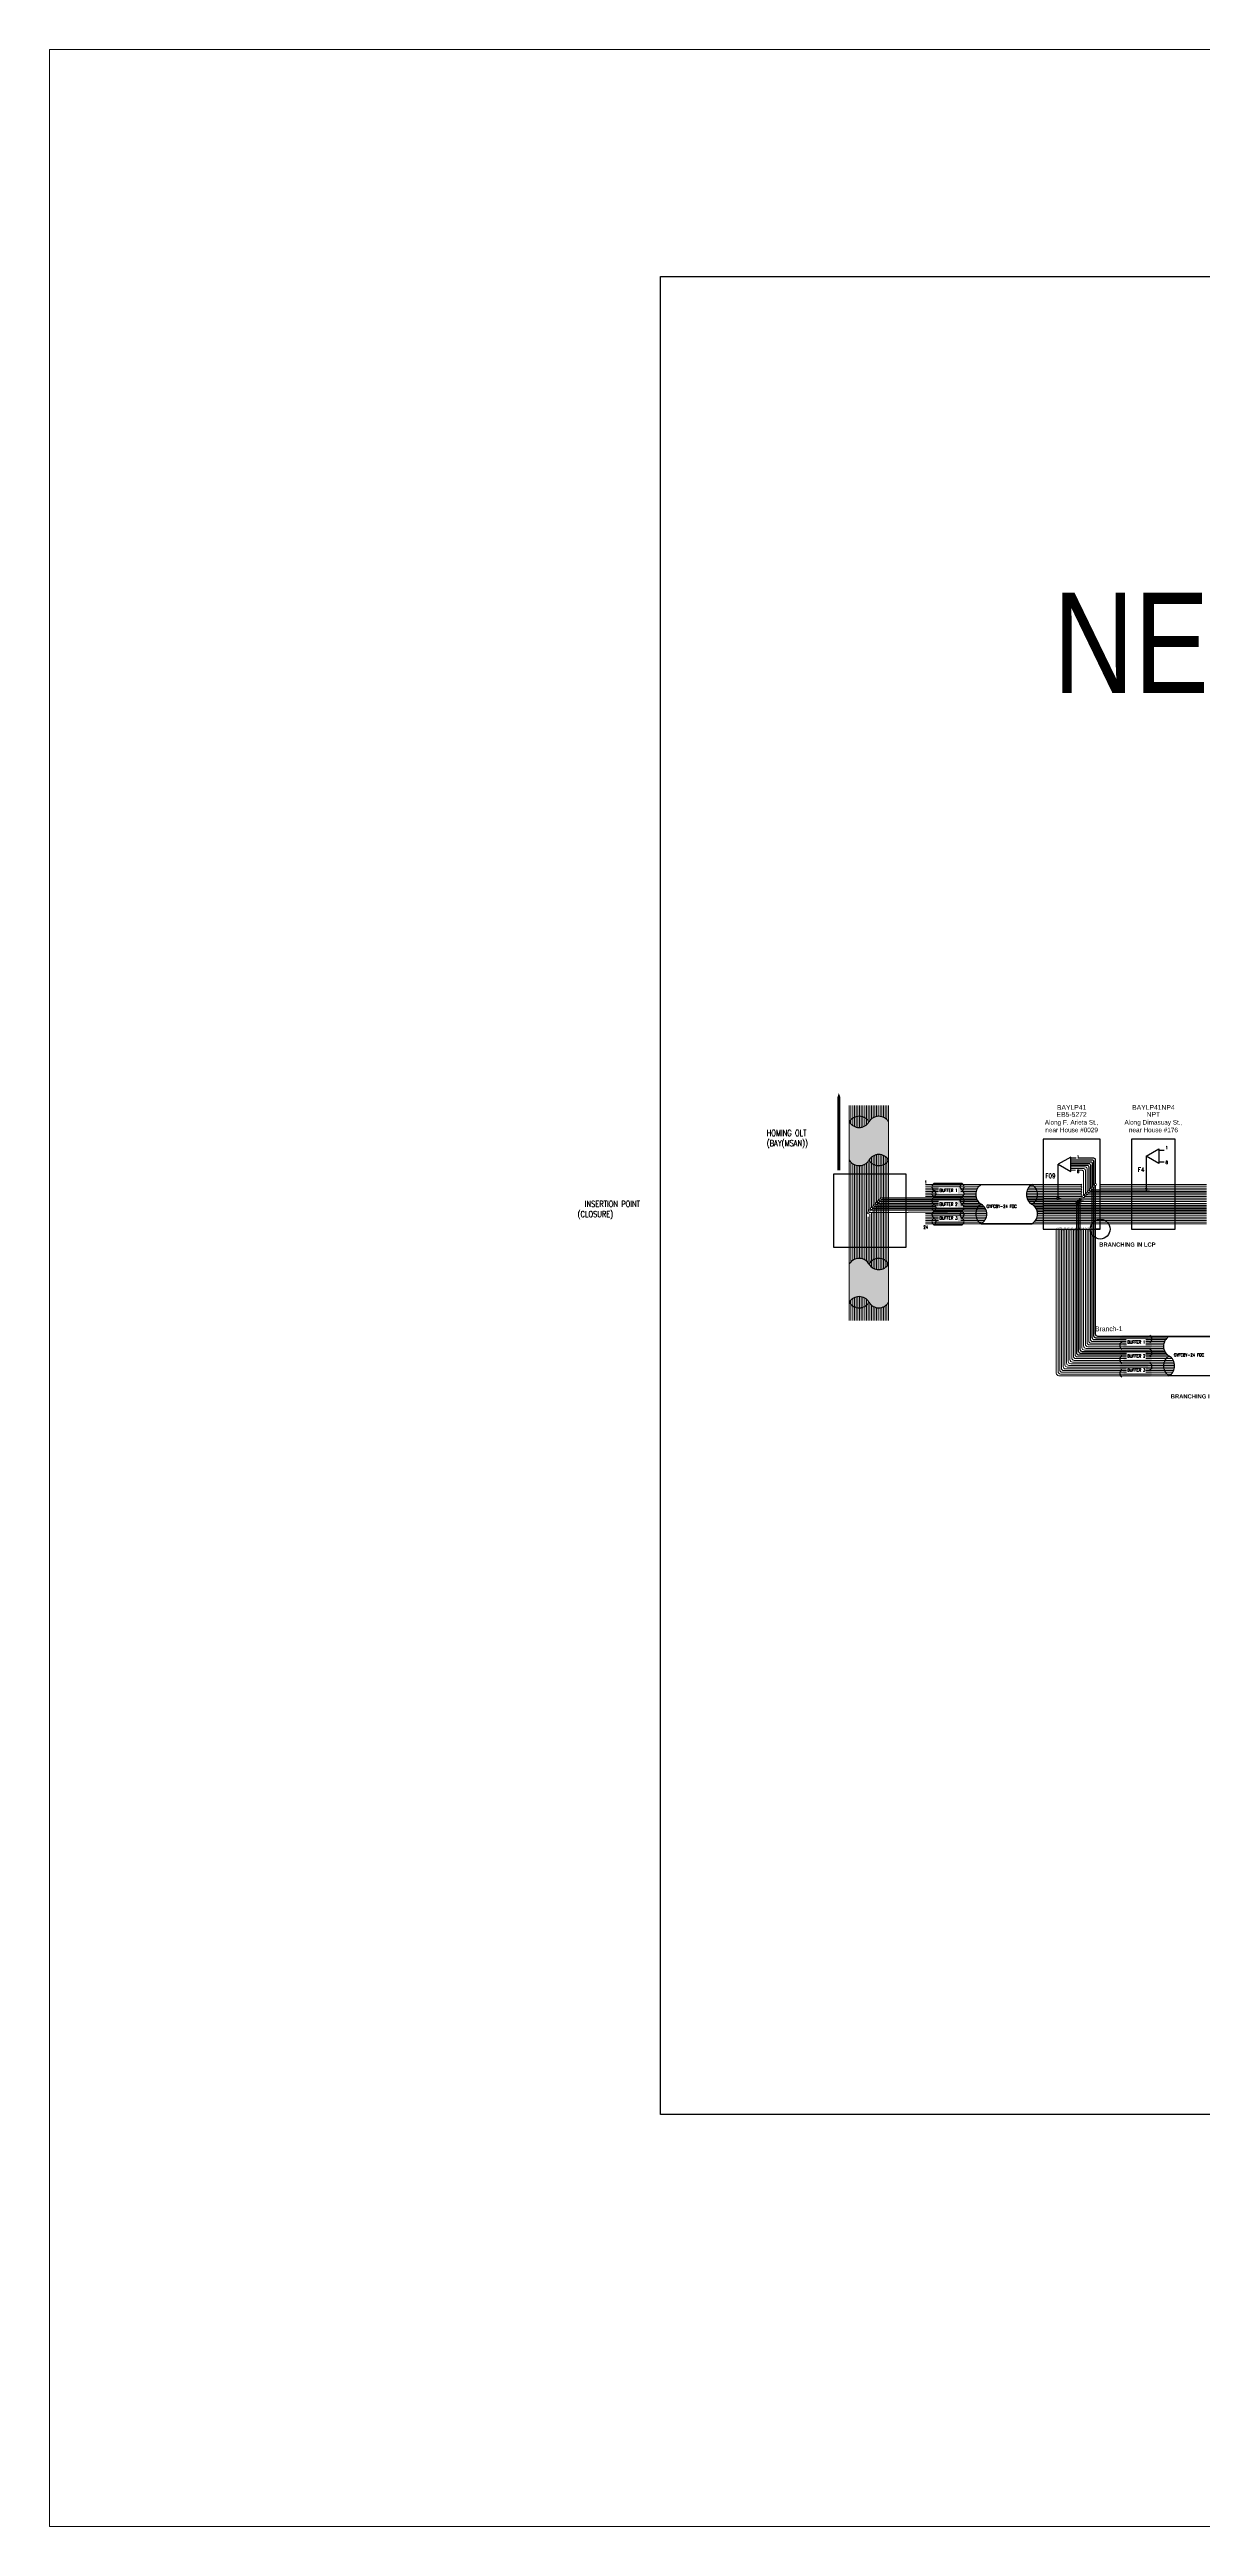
# Model space of a CAD drawing. Extents: x -663610 to -207124, y 70878 to 297551.
# Drawn here: x -249897.9 to -249719.4, y 75080.8 to 75464 of the extents above; entities that cross this region are included whole.
import ezdxf
from ezdxf.enums import TextEntityAlignment as Align

# ---------------------------------------------------------------- set-up
doc = ezdxf.new("R2010")
doc.units = 0
doc.header["$LTSCALE"] = 0.3
doc.layers.get('0').update_dxf_attribs({"linetype": 'CONTINUOUS'})
for name, color, linetype in [('BASEMAP', 7, 'CONTINUOUS'), ('Fiber Distribution', 7, 'CONTINUOUS'), ('Layer-assistant', 1, 'CONTINUOUS'), ('LCP-F.core used', 1, 'CONTINUOUS'), ('Main or Branch', 7, 'CONTINUOUS'), ('NAP-F.core used', 1, 'CONTINUOUS'), ('Network.conf-1', 50, 'CONTINUOUS'), ('Network.conf-2', 20, 'CONTINUOUS'), ('Per page (Grounding)', 7, 'CONTINUOUS'), ('Print', 7, 'CONTINUOUS')]:
    doc.layers.add(name, color=color, linetype=linetype)
doc.layers.add('HATCH_SHADE', color=7, linetype='CONTINUOUS', plot=False)
doc.styles.add('Mark', font='arial.ttf', dxfattribs={"width": 0.8, "height": 2.5})
doc.styles.add('ROMANS', font='ROMANS.SHX', dxfattribs={"width": 0.8, "height": 2})
doc.styles.add('WMF-Arial Unicode MS0', font='')
doc.styles.add('仿宋', font='', dxfattribs={"width": 0.9})
doc.styles.get('WMF-Arial Unicode MS0').set_extended_font_data('Arial Unicode MS', bold=True)
doc.styles.get('仿宋').set_extended_font_data('FangSong_GB2312')

msp = doc.modelspace()

# ---------------------------------------------------------------- hatches: boundary and pattern name
h = msp.add_hatch(color=256)
h.dxf.hatch_style = 1
h.set_gradient(color1=(0, 0, 255), rotation=90, one_color=1, tint=1, name='INVCYLINDER')
h.paths.add_polyline_path([(-249756.63, 75287.52, -0.563896), (-249756.63, 75288.56), (-249761.01, 75288.56, 0.563896), (-249761.01, 75287.52, -0.567332), (-249761.02, 75286.47), (-249756.63, 75286.47, 0.56214)])
h.paths.add_polyline_path([(-249757.28, 75287.02), (-249760.26, 75287.02), (-249760.26, 75287.94), (-249757.28, 75287.94)], flags=16)
h.paths.add_polyline_path([(-249760.25, 75287.17), (-249757.37, 75287.17), (-249757.37, 75287.88), (-249760.25, 75287.88)], flags=8)
h = msp.add_hatch(color=256)
h.dxf.hatch_style = 1
h.set_gradient(color1=(255, 127, 0), rotation=90, one_color=1, tint=1, name='INVCYLINDER')
h.paths.add_polyline_path([(-249756.63, 75285.37, -0.563896), (-249756.63, 75286.41), (-249761.01, 75286.41, 0.563896), (-249761.01, 75285.37, -0.567332), (-249761.02, 75284.32), (-249756.63, 75284.32, 0.56214)])
h.paths.add_polyline_path([(-249757.28, 75284.87), (-249760.26, 75284.87), (-249760.26, 75285.79), (-249757.28, 75285.79)], flags=16)
h.paths.add_polyline_path([(-249760.25, 75285.02), (-249757.37, 75285.02), (-249757.37, 75285.73), (-249760.25, 75285.73)], flags=8)
h = msp.add_hatch(color=256)
h.dxf.hatch_style = 1
h.set_gradient(color1=(0, 255, 0), rotation=90, one_color=1, tint=1, name='INVCYLINDER')
h.paths.add_polyline_path([(-249756.63, 75283.22, -0.563896), (-249756.63, 75284.26), (-249761.01, 75284.26, 0.563896), (-249761.01, 75283.22, -0.567332), (-249761.02, 75282.17), (-249756.63, 75282.17, 0.56214)])
h.paths.add_polyline_path([(-249757.28, 75282.72), (-249760.26, 75282.72), (-249760.26, 75283.64), (-249757.28, 75283.64)], flags=16)
h.paths.add_polyline_path([(-249760.25, 75282.87), (-249757.37, 75282.87), (-249757.37, 75283.58), (-249760.25, 75283.58)], flags=8)
h = msp.add_hatch(color=256)
h.dxf.hatch_style = 1
h.set_gradient(color1=(0, 0, 255), rotation=90, one_color=1, tint=1, name='INVCYLINDER')
h.paths.add_polyline_path([(-249727.56, 75264.02, -0.563896), (-249727.56, 75265.06), (-249731.94, 75265.06, 0.563896), (-249731.94, 75264.02, -0.567332), (-249731.94, 75262.97), (-249727.56, 75262.97, 0.56214)])
h.paths.add_polyline_path([(-249728.21, 75263.52), (-249731.18, 75263.52), (-249731.18, 75264.44), (-249728.21, 75264.44)], flags=16)
h.paths.add_polyline_path([(-249731.18, 75263.67), (-249728.3, 75263.67), (-249728.3, 75264.38), (-249731.18, 75264.38)], flags=8)
h = msp.add_hatch(color=256)
h.dxf.hatch_style = 1
h.set_gradient(color1=(255, 127, 0), rotation=90, one_color=1, tint=1, name='INVCYLINDER')
h.paths.add_polyline_path([(-249727.56, 75261.87, -0.563896), (-249727.56, 75262.91), (-249731.94, 75262.91, 0.563896), (-249731.94, 75261.87, -0.567332), (-249731.94, 75260.82), (-249727.56, 75260.82, 0.56214)])
h.paths.add_polyline_path([(-249728.21, 75261.37), (-249731.18, 75261.37), (-249731.18, 75262.29), (-249728.21, 75262.29)], flags=16)
h.paths.add_polyline_path([(-249731.18, 75261.52), (-249728.3, 75261.52), (-249728.3, 75262.23), (-249731.18, 75262.23)], flags=8)
h = msp.add_hatch(color=256)
h.dxf.hatch_style = 1
h.set_gradient(color1=(0, 255, 0), rotation=90, one_color=1, tint=1, name='INVCYLINDER')
h.paths.add_polyline_path([(-249727.56, 75259.72, -0.563896), (-249727.56, 75260.76), (-249731.94, 75260.76, 0.563896), (-249731.94, 75259.72, -0.567332), (-249731.94, 75258.67), (-249727.56, 75258.67, 0.56214)])
h.paths.add_polyline_path([(-249728.21, 75259.22), (-249731.18, 75259.22), (-249731.18, 75260.14), (-249728.21, 75260.14)], flags=16)
h.paths.add_polyline_path([(-249731.18, 75259.37), (-249728.3, 75259.37), (-249728.3, 75260.08), (-249731.18, 75260.08)], flags=8)
at = {"layer": 'HATCH_SHADE'}
h = msp.add_hatch(color=256, dxfattribs=at)
h.dxf.hatch_style = 1
h.set_gradient(color1=(0, 0, 255), color2=(255, 255, 0), tint=1, name='CYLINDER')
h.paths.add_polyline_path([(-249768.01, 75292.19), (-249768.01, 75298.11, 0.563896), (-249771.05, 75298.11, -0.563896), (-249774.09, 75298.11), (-249774.09, 75292.19, 0.563896), (-249771.05, 75292.19, -0.563896)])
h = msp.add_hatch(color=256, dxfattribs=at)
h.dxf.hatch_style = 1
h.set_gradient(color1=(0, 0, 255), color2=(255, 255, 0), tint=1, name='CYLINDER')
h.paths.add_polyline_path([(-249771.05, 75276.11, 0.563896), (-249774.09, 75276.11), (-249774.09, 75270.2, -0.563896), (-249771.05, 75270.2, 0.563896), (-249768.01, 75270.2), (-249768.01, 75276.11, -0.563896)])

# ---------------------------------------------------------------- linework, layer by layer
at = {"color": 3, "ltscale": 2}
msp.add_line((-249735.26, 75281.51), (-249735.98, 75281.51), dxfattribs=at)
at = {"lineweight": 5}
for points in [[(-249774.09, 75298.11), (-249774.09, 75300.62)], [(-249774.09, 75298.11), (-249774.09, 75292.19)], [(-249773.83, 75297.77), (-249773.83, 75300.62)], [(-249773.56, 75297.55), (-249773.56, 75300.62)], [(-249773.3, 75297.4), (-249773.3, 75300.62)], [(-249773.03, 75297.31), (-249773.03, 75300.62)], [(-249772.77, 75297.26), (-249772.77, 75300.62)], [(-249772.51, 75300.62), (-249772.51, 75297.25)], [(-249772.24, 75297.28), (-249772.24, 75300.62)], [(-249771.98, 75300.62), (-249771.98, 75297.35)], [(-249771.71, 75297.47), (-249771.71, 75300.62)], [(-249771.45, 75300.62), (-249771.45, 75297.65)], [(-249771.18, 75297.92), (-249771.18, 75300.62)], [(-249770.92, 75300.62), (-249770.92, 75298.29)], [(-249770.66, 75298.56), (-249770.66, 75300.62)], [(-249770.39, 75300.62), (-249770.39, 75298.74)], [(-249770.13, 75298.86), (-249770.13, 75300.62)], [(-249769.86, 75300.62), (-249769.86, 75298.93)], [(-249769.6, 75298.96), (-249769.6, 75300.62)], [(-249769.34, 75300.62), (-249769.34, 75298.95)], [(-249769.07, 75298.9), (-249769.07, 75300.62)], [(-249768.81, 75300.62), (-249768.81, 75298.81)], [(-249768.54, 75298.66), (-249768.54, 75300.62)], [(-249768.28, 75300.62), (-249768.28, 75298.44)], [(-249768.01, 75298.11), (-249768.01, 75300.62)], [(-249768.01, 75298.11), (-249768.01, 75292.19)], [(-249774.09, 75292.19), (-249774.09, 75276.11)], [(-249773.83, 75291.85), (-249773.83, 75276.45)], [(-249773.56, 75291.63), (-249773.56, 75276.67)], [(-249773.3, 75291.49), (-249773.3, 75276.82)], [(-249773.03, 75291.39), (-249773.03, 75276.91)], [(-249772.77, 75291.34), (-249772.77, 75276.96)], [(-249772.51, 75291.33), (-249772.51, 75276.96)], [(-249772.24, 75291.36), (-249772.24, 75276.94)], [(-249771.98, 75291.43), (-249771.98, 75276.87)], [(-249771.71, 75291.55), (-249771.71, 75276.75)], [(-249771.45, 75291.73), (-249771.45, 75276.57)], [(-249771.18, 75292), (-249771.18, 75284.2)], [(-249770.92, 75292.38), (-249770.92, 75284.59)], [(-249770.66, 75292.64), (-249770.66, 75284.86)], [(-249770.39, 75292.82), (-249770.39, 75285.12)], [(-249770.13, 75292.94), (-249770.13, 75285.39)], [(-249769.86, 75293.01), (-249769.86, 75285.65)], [(-249769.6, 75293.04), (-249769.6, 75285.92)], [(-249769.34, 75293.03), (-249769.34, 75286.18)], [(-249769.07, 75286.44), (-249769.07, 75292.98)], [(-249768.81, 75292.89), (-249768.81, 75275.41)], [(-249768.54, 75292.74), (-249768.54, 75275.56)], [(-249768.28, 75292.52), (-249768.28, 75275.78)], [(-249768.01, 75292.19), (-249768.01, 75276.11)], [(-249771.18, 75283.42), (-249771.18, 75276.3)], [(-249770.92, 75283.81), (-249770.92, 75275.92)], [(-249770.66, 75284.08), (-249770.66, 75275.66)], [(-249770.39, 75284.34), (-249770.39, 75275.48)], [(-249770.13, 75284.61), (-249770.13, 75275.36)], [(-249769.86, 75284.87), (-249769.86, 75275.29)], [(-249769.6, 75285.13), (-249769.6, 75275.26)], [(-249769.34, 75285.4), (-249769.34, 75275.26)], [(-249769.07, 75275.32), (-249769.07, 75285.66)], [(-249774.09, 75276.11), (-249774.09, 75270.2)], [(-249768.01, 75276.11), (-249768.01, 75270.2)], [(-249773.83, 75270.53), (-249773.83, 75267.37)], [(-249773.56, 75270.75), (-249773.56, 75267.37)], [(-249773.3, 75270.9), (-249773.3, 75267.37)], [(-249773.03, 75270.99), (-249773.03, 75267.37)], [(-249772.77, 75271.04), (-249772.77, 75267.37)], [(-249772.51, 75271.05), (-249772.51, 75267.37)], [(-249772.24, 75271.02), (-249772.24, 75267.37)], [(-249771.98, 75270.95), (-249771.98, 75267.37)], [(-249771.71, 75270.83), (-249771.71, 75267.37)], [(-249771.45, 75270.65), (-249771.45, 75267.37)], [(-249774.09, 75270.2), (-249774.09, 75267.37)], [(-249771.18, 75270.38), (-249771.18, 75267.37)], [(-249770.92, 75270.01), (-249770.92, 75267.37)], [(-249770.66, 75269.74), (-249770.66, 75267.37)], [(-249770.39, 75269.56), (-249770.39, 75267.37)], [(-249770.13, 75269.44), (-249770.13, 75267.37)], [(-249769.86, 75269.37), (-249769.86, 75267.37)], [(-249769.6, 75269.34), (-249769.6, 75267.37)], [(-249769.34, 75269.34), (-249769.34, 75267.37)], [(-249769.07, 75269.4), (-249769.07, 75267.37)], [(-249768.81, 75269.49), (-249768.81, 75267.37)], [(-249768.54, 75269.64), (-249768.54, 75267.37)], [(-249768.28, 75269.86), (-249768.28, 75267.37)], [(-249768.01, 75270.2), (-249768.01, 75267.37)]]:
    msp.add_lwpolyline(points, dxfattribs=at)
msp.add_lwpolyline([(-249741.79, 75291.54), (-249739.83, 75290.41), (-249739.83, 75292.67)], close=True)
for points in [[(-249761.01, 75286.47), (-249756.63, 75286.47, 0.56214), (-249756.63, 75287.52, -0.563896), (-249756.63, 75288.56), (-249761.01, 75288.56, 0.563896), (-249761.01, 75287.52, -0.563896), (-249761.01, 75286.47, -19020573719.675411)], [(-249761.01, 75284.32), (-249756.63, 75284.32, 0.56214), (-249756.63, 75285.37, -0.563896), (-249756.63, 75286.41), (-249761.01, 75286.41, 0.563896), (-249761.01, 75285.37, -0.563896), (-249761.01, 75284.32, -19020573719.675411)], [(-249761.01, 75282.17), (-249756.63, 75282.17, 0.56214), (-249756.63, 75283.22, -0.563896), (-249756.63, 75284.26), (-249761.01, 75284.26, 0.563896), (-249761.01, 75283.22, -0.563896), (-249761.01, 75282.17, -19020573719.675411)]]:
    msp.add_lwpolyline(points, format="xyb")
at = {"lineweight": 9}
for centre in [(-249769.6, 75285.76), (-249769.34, 75286.03), (-249769.07, 75286.29), (-249771.18, 75284.04), (-249770.92, 75284.44), (-249770.66, 75284.7), (-249770.39, 75284.97), (-249770.13, 75285.23), (-249769.86, 75285.5)]:
    msp.add_circle(centre, 0.154, dxfattribs=at)
for centre, start, end in [((-249760.69, 75286.99), 121.163, 238.837), ((-249756.95, 75288.04), 301.163, 58.837), ((-249756.95, 75285.89), 301.163, 58.837), ((-249760.69, 75284.84), 121.163, 238.837), ((-249760.69, 75282.69), 121.163, 238.837), ((-249756.95, 75283.74), 301.163, 58.837), ((-249731.62, 75263.49), 121.163, 238.837), ((-249727.87, 75264.54), 301.163, 58.837), ((-249727.87, 75262.39), 301.163, 58.837), ((-249731.62, 75261.34), 121.163, 238.837), ((-249731.62, 75259.19), 121.163, 238.837), ((-249727.87, 75260.24), 301.163, 58.837)]:
    msp.add_arc(centre, 0.611, start, end)
at = {"layer": 'BASEMAP', "color": 152, "lineweight": 0, "ltscale": 2, "true_color": 0x2776bb}
msp.add_lwpolyline([(-249897.88, 75464.04), (-249269.7, 75464.04), (-249269.7, 75080.75), (-249897.88, 75080.75)], close=True, dxfattribs=at)
at = {"layer": 'BASEMAP', "color": 3, "lineweight": 40, "ltscale": 2}
msp.add_lwpolyline([(-249772.77, 75297.26), (-249772.77, 75297.26)], dxfattribs=at)
at = {"layer": 'Fiber Distribution', "ltscale": 0.3}
for p, q in [((-249741.79, 75286.44), (-249741.79, 75291.54)), ((-249728.16, 75292.78), (-249728.15, 75287.76)), ((-249744.1, 75286.29), (-249741.94, 75286.29)), ((-249744.1, 75286.02), (-249738.51, 75286.02)), ((-249744.1, 75285.76), (-249738.77, 75285.76)), ((-249744.1, 75285.5), (-249739.04, 75285.5))]:
    msp.add_line(p, q, dxfattribs=at)
at = {"layer": 'Fiber Distribution', "color": 251, "lineweight": 5}
for p, q in [((-249744.1, 75288.4), (-249738.17, 75288.4)), ((-249744.1, 75288.14), (-249738.17, 75288.14)), ((-249744.1, 75287.87), (-249738.17, 75287.87)), ((-249744.1, 75287.61), (-249738.17, 75287.61)), ((-249744.1, 75287.35), (-249738.18, 75287.35)), ((-249744.1, 75287.08), (-249738.17, 75287.08)), ((-249744.1, 75286.82), (-249738.17, 75286.82)), ((-249744.1, 75286.55), (-249738.17, 75286.55)), ((-249741.28, 75286.29), (-249730.4, 75286.29)), ((-249737.85, 75286.02), (-249730.4, 75286.02)), ((-249737.67, 75286.55), (-249730.4, 75286.55)), ((-249737.41, 75286.82), (-249730.4, 75286.82)), ((-249737.14, 75287.08), (-249730.4, 75287.08)), ((-249735.26, 75288.4), (-249730.4, 75288.4)), ((-249735.26, 75288.14), (-249730.4, 75288.14)), ((-249735.26, 75287.87), (-249730.4, 75287.87)), ((-249730.4, 75288.4), (-249718.79, 75288.4)), ((-249730.4, 75288.14), (-249718.79, 75288.14)), ((-249730.4, 75287.87), (-249718.79, 75287.87)), ((-249730.4, 75287.08), (-249718.79, 75287.08)), ((-249730.4, 75286.82), (-249718.79, 75286.82)), ((-249730.4, 75286.55), (-249718.79, 75286.55)), ((-249730.4, 75286.29), (-249718.79, 75286.29)), ((-249730.4, 75286.02), (-249718.79, 75286.02)), ((-249727.65, 75287.61), (-249718.79, 75287.61)), ((-249744.1, 75283.91), (-249730.4, 75283.91)), ((-249744.1, 75283.65), (-249730.4, 75283.65)), ((-249744.1, 75283.38), (-249730.4, 75283.38)), ((-249744.1, 75283.12), (-249730.4, 75283.12)), ((-249744.1, 75282.85), (-249730.4, 75282.85)), ((-249744.1, 75282.59), (-249730.4, 75282.59)), ((-249744.1, 75282.33), (-249730.4, 75282.33)), ((-249738.38, 75285.5), (-249730.4, 75285.5)), ((-249738.11, 75285.76), (-249730.4, 75285.76)), ((-249730.4, 75285.76), (-249718.79, 75285.76)), ((-249730.4, 75285.5), (-249718.79, 75285.5)), ((-249730.4, 75283.91), (-249718.79, 75283.91)), ((-249730.4, 75283.65), (-249718.79, 75283.65)), ((-249730.4, 75283.38), (-249718.79, 75283.38)), ((-249730.4, 75283.12), (-249718.79, 75283.12)), ((-249730.4, 75282.85), (-249718.79, 75282.85)), ((-249730.4, 75282.59), (-249718.79, 75282.59)), ((-249730.4, 75282.33), (-249718.79, 75282.33))]:
    msp.add_line(p, q, dxfattribs=at)
at = {"layer": 'Fiber Distribution'}
for p, q in [((-249736.88, 75287.35), (-249730.4, 75287.35)), ((-249736.61, 75287.61), (-249730.4, 75287.61)), ((-249730.4, 75287.61), (-249728.31, 75287.61)), ((-249730.4, 75287.35), (-249718.79, 75287.35)), ((-249744.1, 75285.23), (-249730.4, 75285.23)), ((-249744.1, 75284.97), (-249730.4, 75284.97)), ((-249744.1, 75284.7), (-249730.4, 75284.7)), ((-249744.1, 75284.44), (-249730.4, 75284.44)), ((-249744.1, 75284.18), (-249730.4, 75284.18)), ((-249730.4, 75285.23), (-249718.79, 75285.23)), ((-249730.4, 75284.97), (-249718.79, 75284.97)), ((-249730.4, 75284.7), (-249718.79, 75284.7)), ((-249730.4, 75284.44), (-249718.79, 75284.44)), ((-249730.4, 75284.18), (-249718.79, 75284.18))]:
    msp.add_line(p, q, dxfattribs=at)
msp.add_lwpolyline([(-249738.98, 75292.47), (-249739.83, 75292.47)], dxfattribs=at)
for points in [[(-249736.24, 75288.29), (-249736.24, 75291.95, 0.414214), (-249736.49, 75292.2), (-249739.83, 75292.2)], [(-249739.83, 75291.94), (-249736.75, 75291.94, -0.414214), (-249736.5, 75291.69), (-249736.5, 75288.03)], [(-249739.83, 75291.67), (-249737.02, 75291.67, -0.414214), (-249736.77, 75291.42), (-249736.77, 75287.76)], [(-249739.83, 75291.41), (-249737.28, 75291.41, -0.414214), (-249737.03, 75291.16), (-249737.03, 75287.5)], [(-249735.98, 75288.56), (-249735.98, 75292.22, 0.414214), (-249736.23, 75292.47), (-249738.55, 75292.47)], [(-249715.04, 75264.9), (-249735.6, 75264.9, -0.414214), (-249735.98, 75265.28), (-249735.98, 75288.25)]]:
    msp.add_lwpolyline(points, format="xyb", dxfattribs=at)
at = {"layer": 'Fiber Distribution', "color": 251, "lineweight": 5}
for points in [[(-249739.83, 75291.14), (-249737.55, 75291.14, -0.414214), (-249737.3, 75290.89), (-249737.3, 75287.24)], [(-249739.83, 75290.88), (-249737.81, 75290.88, -0.414214), (-249737.56, 75290.63), (-249737.56, 75286.97)], [(-249738.46, 75290.62), (-249738.07, 75290.62, -0.414214), (-249737.82, 75290.37), (-249737.82, 75286.71)], [(-249715.04, 75258.83), (-249741.68, 75258.83, -0.414214), (-249742.05, 75259.2), (-249742.05, 75281.51)], [(-249724.26, 75259.09), (-249741.41, 75259.09, -0.414214), (-249741.79, 75259.47), (-249741.79, 75281.51)], [(-249731.19, 75259.35), (-249741.15, 75259.35, -0.414214), (-249741.52, 75259.73), (-249741.52, 75281.51)], [(-249731.19, 75259.62), (-249740.88, 75259.62, -0.414214), (-249741.26, 75259.99), (-249741.26, 75281.51)], [(-249731.19, 75259.88), (-249740.62, 75259.88, -0.414214), (-249740.99, 75260.26), (-249740.99, 75281.51)], [(-249723.76, 75260.15), (-249740.35, 75260.15, -0.414214), (-249740.73, 75260.52), (-249740.73, 75281.51)], [(-249723.75, 75260.41), (-249740.09, 75260.41, -0.414214), (-249740.47, 75260.79), (-249740.47, 75281.51)], [(-249723.78, 75260.68), (-249739.83, 75260.68, -0.414214), (-249740.2, 75261.05), (-249740.2, 75281.51)], [(-249723.85, 75260.94), (-249739.56, 75260.94, -0.414214), (-249739.94, 75261.31), (-249739.94, 75281.51)], [(-249723.97, 75261.2), (-249739.3, 75261.2, -0.414214), (-249739.67, 75261.58), (-249739.67, 75281.51)], [(-249731.19, 75261.47), (-249739.03, 75261.47, -0.414214), (-249739.41, 75261.84), (-249739.41, 75281.51)], [(-249731.19, 75261.73), (-249738.77, 75261.73, -0.414214), (-249739.14, 75262.11), (-249739.14, 75281.51)], [(-249725.36, 75262.79), (-249737.71, 75262.79, -0.414214), (-249738.09, 75263.16), (-249738.09, 75281.51)], [(-249725.43, 75263.05), (-249737.45, 75263.05, -0.414214), (-249737.82, 75263.43), (-249737.82, 75281.51)], [(-249725.46, 75263.32), (-249737.18, 75263.32, -0.414214), (-249737.56, 75263.69), (-249737.56, 75281.51)], [(-249731.19, 75263.58), (-249736.92, 75263.58, -0.414214), (-249737.3, 75263.96), (-249737.3, 75281.51)], [(-249731.22, 75263.85), (-249736.66, 75263.85, -0.414214), (-249737.03, 75264.22), (-249737.03, 75281.51)], [(-249731.22, 75264.11), (-249736.39, 75264.11, -0.414214), (-249736.77, 75264.48), (-249736.77, 75281.51)]]:
    msp.add_lwpolyline(points, format="xyb", dxfattribs=at)
for points in [[(-249739.83, 75290.62), (-249739.08, 75290.62)], [(-249744.1, 75288.4), (-249762.3, 75288.4)], [(-249754.01, 75288.14), (-249762.3, 75288.14)], [(-249760.29, 75287.87), (-249762.3, 75287.87)], [(-249760.29, 75287.61), (-249762.3, 75287.61)], [(-249760.29, 75287.35), (-249762.3, 75287.35)], [(-249760.72, 75287.08), (-249762.3, 75287.08)], [(-249754.53, 75286.82), (-249762.3, 75286.82)], [(-249754.5, 75286.55), (-249762.3, 75286.55)], [(-249754.23, 75287.87), (-249756.9, 75287.87)], [(-249754.37, 75287.61), (-249756.85, 75287.61)], [(-249754.47, 75287.35), (-249756.85, 75287.35)], [(-249754.52, 75287.08), (-249756.34, 75287.08)], [(-249744.12, 75286.82), (-249746.68, 75286.82)], [(-249744.12, 75287.08), (-249746.67, 75287.08)], [(-249744.12, 75286.55), (-249746.65, 75286.55)], [(-249744.12, 75287.35), (-249746.62, 75287.35)], [(-249744.12, 75287.61), (-249746.53, 75287.61)], [(-249744.12, 75287.87), (-249746.38, 75287.87)], [(-249744.12, 75288.14), (-249746.16, 75288.14)], [(-249752.82, 75283.91), (-249762.3, 75283.91)], [(-249752.83, 75283.65), (-249762.3, 75283.65)], [(-249760.29, 75283.38), (-249762.3, 75283.38)], [(-249760.29, 75283.12), (-249762.3, 75283.12)], [(-249760.29, 75282.85), (-249762.3, 75282.85)], [(-249753.34, 75282.59), (-249762.3, 75282.59)], [(-249744.1, 75282.33), (-249762.3, 75282.33)], [(-249752.88, 75283.38), (-249756.85, 75283.38)], [(-249752.97, 75283.12), (-249756.85, 75283.12)], [(-249753.12, 75282.85), (-249756.85, 75282.85)], [(-249744.12, 75282.59), (-249745.49, 75282.59)], [(-249744.12, 75282.85), (-249745.27, 75282.85)], [(-249744.12, 75283.12), (-249745.12, 75283.12)], [(-249744.12, 75283.38), (-249745.03, 75283.38)], [(-249744.12, 75283.65), (-249744.98, 75283.65)], [(-249744.12, 75283.91), (-249744.97, 75283.91)], [(-249725.3, 75264.11), (-249728.21, 75264.11)], [(-249725.4, 75263.85), (-249728.21, 75263.85)], [(-249725.45, 75263.58), (-249728.21, 75263.58)], [(-249724.41, 75261.73), (-249728.21, 75261.73)], [(-249724.15, 75261.47), (-249728.21, 75261.47)], [(-249723.81, 75259.88), (-249728.21, 75259.88)], [(-249723.9, 75259.62), (-249728.21, 75259.62)], [(-249724.05, 75259.35), (-249728.21, 75259.35)]]:
    msp.add_lwpolyline(points, dxfattribs=at)
at = {"layer": 'Fiber Distribution', "ltscale": 0.3}
for points in [[(-249754.31, 75286.02), (-249769.18, 75286.02)], [(-249754.43, 75286.29), (-249768.92, 75286.29)], [(-249744.12, 75286.29), (-249746.58, 75286.29)], [(-249744.12, 75286.02), (-249746.46, 75286.02)], [(-249752.85, 75284.18), (-249771.03, 75284.04)], [(-249752.92, 75284.44), (-249770.77, 75284.44)], [(-249753.03, 75284.7), (-249770.5, 75284.7)], [(-249760.73, 75284.97), (-249770.24, 75284.97)], [(-249760.29, 75285.23), (-249769.97, 75285.23)], [(-249760.29, 75285.5), (-249769.71, 75285.5)], [(-249760.29, 75285.76), (-249769.45, 75285.76)], [(-249754.13, 75285.76), (-249756.91, 75285.76)], [(-249753.86, 75285.5), (-249756.85, 75285.5)], [(-249753.48, 75285.23), (-249756.85, 75285.23)], [(-249753.22, 75284.97), (-249756.35, 75284.97)], [(-249744.12, 75285.76), (-249746.28, 75285.76)], [(-249744.12, 75285.5), (-249746.01, 75285.5)], [(-249744.12, 75285.23), (-249745.64, 75285.23)], [(-249744.12, 75284.97), (-249745.37, 75284.97)], [(-249744.12, 75284.7), (-249745.19, 75284.7)], [(-249744.12, 75284.44), (-249745.07, 75284.44)], [(-249744.1, 75284.18), (-249745, 75284.18)], [(-249725.16, 75264.37), (-249728.21, 75264.37)], [(-249725.06, 75262.26), (-249728.21, 75262.26)], [(-249724.79, 75262), (-249728.21, 75262)]]:
    msp.add_lwpolyline(points, dxfattribs=at)
for points in [[(-249725.24, 75262.52), (-249737.98, 75262.52, -0.414214), (-249738.35, 75262.9), (-249738.35, 75286.02)], [(-249731.22, 75264.37), (-249736.13, 75264.37, -0.414214), (-249736.5, 75264.75), (-249736.51, 75287.72)], [(-249724.94, 75264.64), (-249735.86, 75264.64, -0.414214), (-249736.24, 75265.01), (-249736.24, 75287.98)], [(-249731.19, 75262), (-249738.51, 75262, -0.414214), (-249738.88, 75262.37), (-249738.88, 75285.5)], [(-249731.19, 75262.26), (-249738.24, 75262.26, -0.414214), (-249738.62, 75262.64), (-249738.62, 75285.76)]]:
    msp.add_lwpolyline(points, format="xyb", dxfattribs=at)
at = {"layer": 'Layer-assistant', "color": 1}
for p, q in [((-249741.79, 75286.29), (-249741.28, 75286.29)), ((-249738.35, 75286.02), (-249737.85, 75286.02)), ((-249728.15, 75287.61), (-249727.65, 75287.61)), ((-249738.88, 75285.5), (-249738.38, 75285.5)), ((-249738.62, 75285.76), (-249738.11, 75285.76))]:
    msp.add_line(p, q, dxfattribs=at)
at = {"layer": 'Network.conf-1', "color": 5}
for p, q in [((-249753.67, 75288.4), (-249745.82, 75288.4)), ((-249745.82, 75282.33), (-249753.67, 75282.33)), ((-249753.66, 75282.33), (-249745.81, 75282.33)), ((-249724.6, 75264.9), (-249716.75, 75264.9)), ((-249716.75, 75258.83), (-249724.6, 75258.83))]:
    msp.add_line(p, q, dxfattribs=at)
at = {"layer": 'Network.conf-1', "color": 5, "lineweight": 5}
for p, q in [((-249738.11, 75287.42), (-249738.28, 75287.25)), ((-249738.1, 75288.48), (-249738.27, 75288.3)), ((-249738.1, 75288.21), (-249738.27, 75288.04)), ((-249738.1, 75287.95), (-249738.27, 75287.78)), ((-249738.1, 75287.68), (-249738.27, 75287.51)), ((-249738.1, 75287.16), (-249738.27, 75286.98)), ((-249738.1, 75286.89), (-249738.27, 75286.72)), ((-249738.1, 75286.63), (-249738.27, 75286.45))]:
    msp.add_line(p, q, dxfattribs=at)
at = {"layer": 'Network.conf-1', "color": 5}
msp.add_lwpolyline([(-249775.71, 75302.56, 0, 1.89, 0), (-249775.71, 75299.94, 0.472, 0.472, 0), (-249775.71, 75290.63, 0.472, 0.472, 0)], format="xyseb", dxfattribs=at)
at = {"layer": 'Network.conf-1', "color": 5, "ltscale": 8}
for points in [[(-249744.1, 75281.51), (-249735.26, 75281.51), (-249735.26, 75295.43), (-249744.1, 75295.43)], [(-249744.1, 75281.51), (-249735.26, 75281.51), (-249735.26, 75295.43), (-249744.1, 75295.43)], [(-249730.4, 75281.51), (-249723.65, 75281.51), (-249723.65, 75295.43), (-249730.4, 75295.43)], [(-249776.54, 75278.71), (-249765.27, 75278.71), (-249765.27, 75290.03), (-249776.54, 75290.03)]]:
    msp.add_lwpolyline(points, close=True, dxfattribs=at)
at = {"layer": 'Network.conf-1', "color": 5}
for centre, start, end in [((-249772.57, 75297.19), 31.163, 148.837), ((-249772.57, 75299.02), 211.163, 328.837), ((-249769.53, 75297.19), 31.163, 148.837), ((-249772.57, 75293.11), 211.163, 328.837), ((-249769.53, 75291.27), 31.163, 148.837), ((-249769.53, 75293.11), 211.163, 328.837), ((-249752.75, 75286.88), 121.163, 238.837), ((-249752.75, 75286.88), 121.163, 238.837), ((-249744.91, 75286.88), 121.163, 238.837), ((-249746.74, 75286.88), 301.163, 58.837), ((-249752.75, 75283.85), 121.163, 238.837), ((-249752.75, 75283.85), 121.163, 238.837), ((-249754.59, 75283.85), 301.163, 58.837), ((-249754.59, 75283.85), 301.163, 58.837), ((-249746.74, 75283.85), 301.163, 58.837), ((-249772.57, 75275.2), 31.163, 148.837), ((-249769.53, 75275.2), 31.163, 148.837), ((-249769.53, 75277.03), 211.163, 328.837), ((-249772.57, 75269.28), 31.163, 148.837), ((-249772.57, 75271.11), 211.163, 328.837), ((-249769.53, 75271.11), 211.163, 328.837), ((-249723.68, 75263.38), 121.163, 238.837), ((-249723.68, 75260.35), 121.163, 238.837), ((-249725.52, 75260.35), 301.163, 58.837)]:
    msp.add_arc(centre, 1.78, start, end, dxfattribs=at)
at = {"layer": 'Network.conf-2'}
for p, q in [((-249725.36, 75293.7), (-249726.2, 75293.7)), ((-249725.36, 75291.85), (-249726.2, 75291.85))]:
    msp.add_line(p, q, dxfattribs=at)
msp.add_lwpolyline([(-249728.16, 75292.78), (-249726.2, 75293.91), (-249726.2, 75291.65)], close=True, dxfattribs=at)
for centre in [(-249741.79, 75286.29), (-249738.62, 75285.76), (-249738.35, 75286.02), (-249738.88, 75285.5)]:
    msp.add_circle(centre, 0.154, dxfattribs=at)
at = {"layer": 'Network.conf-2', "lineweight": 9}
for centre in [(-249737.82, 75286.55), (-249737.56, 75286.82), (-249737.3, 75287.08), (-249737.03, 75287.35), (-249736.77, 75287.61), (-249736.5, 75287.87), (-249736.24, 75288.14), (-249735.98, 75288.4), (-249728.15, 75287.61)]:
    msp.add_circle(centre, 0.154, dxfattribs=at)
at = {"layer": 'Per page (Grounding)', "color": 2, "ltscale": 2}
msp.add_circle((-249735.26, 75281.51), 1.53, dxfattribs=at)
at = {"layer": 'Print', "ltscale": 2}
msp.add_lwpolyline([(-249803.32, 75428.9), (-249397.02, 75428.9), (-249397.02, 75144.49), (-249803.32, 75144.49)], close=True, dxfattribs=at)

# ---------------------------------------------------------------- texts
at = {"color": 1, "style": 'Mark', "width": 0.8}
for s, height, p in [('NETWORK CONFIGURATION (1/7)', 15.5263, (-249602.76, 75364.45)), ('BAYLP41NP4', 0.75, (-249727.02, 75299.97))]:
    msp.add_text(s, height=height, dxfattribs=at).set_placement(p, align=Align.CENTER)
at = {"color": 3, "style": 'Mark', "width": 0.8}
msp.add_text('BAYLP41', height=0.75, dxfattribs=at).set_placement((-249739.68, 75299.97), align=Align.CENTER)
at = {"color": 7, "lineweight": 40, "ltscale": 2, "char_height": 0.75, "attachment_point": 2, "style": 'Mark'}
for s, insert, width in [('EB5-5272 \\P{\\H0.945x;Along F. Arieta St., near House #0029}', (-249739.68, 75299.64), 8.0159), ('NPT \\P{\\H0.945x;Along Dimasuay St., near House #176 }', (-249727.02, 75299.64), 8.3053)]:
    msp.add_mtext(s, dxfattribs=dict(at, insert=insert, width=width))
at = {"attachment_point": 1, "style": 'ROMANS'}
for s, insert, char_height, width in [('HOMING OLT \\P(BAY(MSAN))', (-249786.87, 75296.86), 0.945, 12.955), ('1', (-249725.14, 75294.37), 0.472, 0.1605), ('8', (-249738.85, 75290.69), 0.472, 0.1605), ('1', (-249738.85, 75292.92), 0.472, 0.1605), ('8', (-249725.14, 75292.07), 0.472, 0.1605), ('\\pi-26.3574;INSERTION POINT\\P\\pi-28.5174;  (CLOSURE)', (-249788.67, 75285.88), 0.945, 26.9302), ('1', (-249762.46, 75289.02), 0.472, 0.1605), ('BUFFER 1', (-249760.13, 75287.76), 0.472, 3.1215), ('24', (-249762.62, 75282.05), 0.472, 0.1605), ('BUFFER 2', (-249760.13, 75285.61), 0.472, 3.1215), ('BUFFER 3', (-249760.13, 75283.46), 0.472, 3.1215), ('{\\Fromans.shx|c1;\\H0.8333x;GYFC8Y-24 FOC}', (-249752.84, 75285.27), 0.567, 6.3575), ('BUFFER 1', (-249731.06, 75264.26), 0.472, 3.1215), ('BUFFER 2', (-249731.06, 75262.11), 0.472, 3.1215), ('BUFFER 3', (-249731.06, 75259.96), 0.472, 3.1215), ('{\\Fromans.shx|c1;\\H0.8333x;GYFC8Y-24 FOC}', (-249723.85, 75262.28), 0.567, 6.3575)]:
    msp.add_mtext(s, dxfattribs=dict(at, insert=insert, char_height=char_height, width=width))
at = {"layer": 'Layer-assistant', "style": '仿宋', "width": 0.9}
for s, p in [('24', (-249742.04, 75281.5)), ('23', (-249741.78, 75281.51)), ('22', (-249741.51, 75281.52)), ('21', (-249741.25, 75281.52)), ('20', (-249740.99, 75281.27)), ('19', (-249740.72, 75281.52)), ('18', (-249740.46, 75281.27)), ('17', (-249740.19, 75281.52)), ('16', (-249739.93, 75281.27)), ('15', (-249739.67, 75281.51)), ('14', (-249739.4, 75281.27)), ('13', (-249739.14, 75281.51)), ('12', (-249738.87, 75281.27)), ('11', (-249738.61, 75281.51)), ('10', (-249738.35, 75281.27)), ('9', (-249738.08, 75281.51)), ('8', (-249737.82, 75281.51)), ('7', (-249737.56, 75281.51)), ('6', (-249737.29, 75281.52)), ('5', (-249737.06, 75281.51)), ('4', (-249736.76, 75281.51)), ('3', (-249736.53, 75281.51)), ('2', (-249736.26, 75281.52)), ('1', (-249735.98, 75281.51))]:
    msp.add_text(s, height=0.212, dxfattribs=at).set_placement(p, align=Align.CENTER)
at = {"layer": 'LCP-F.core used', "insert": (-249743.75, 75290.1), "char_height": 0.709, "width": 0.1605, "attachment_point": 1, "style": 'ROMANS'}
msp.add_mtext('F09', dxfattribs=at)
at = {"layer": 'Main or Branch', "color": 1, "style": 'Mark', "width": 0.8}
msp.add_text('Branch-1', height=0.75, rotation=0.5157, dxfattribs=at).set_placement((-249733.93, 75265.71), align=Align.CENTER)
at = {"layer": 'NAP-F.core used', "insert": (-249729.43, 75291.06), "char_height": 0.709, "width": 2.0278, "attachment_point": 1, "style": 'ROMANS'}
msp.add_mtext('F4', dxfattribs=at)
at = {"layer": 'Per page (Grounding)', "color": 2, "ltscale": 2, "style": 'WMF-Arial Unicode MS0'}
for s, p in [('BRANCHING IN LCP', (-249731.05, 75278.8)), ('BRANCHING IN NAP', (-249719.93, 75255.3))]:
    msp.add_text(s, height=0.6456, dxfattribs=at).set_placement(p, align=Align.CENTER)

doc.saveas('drawing.dxf')
